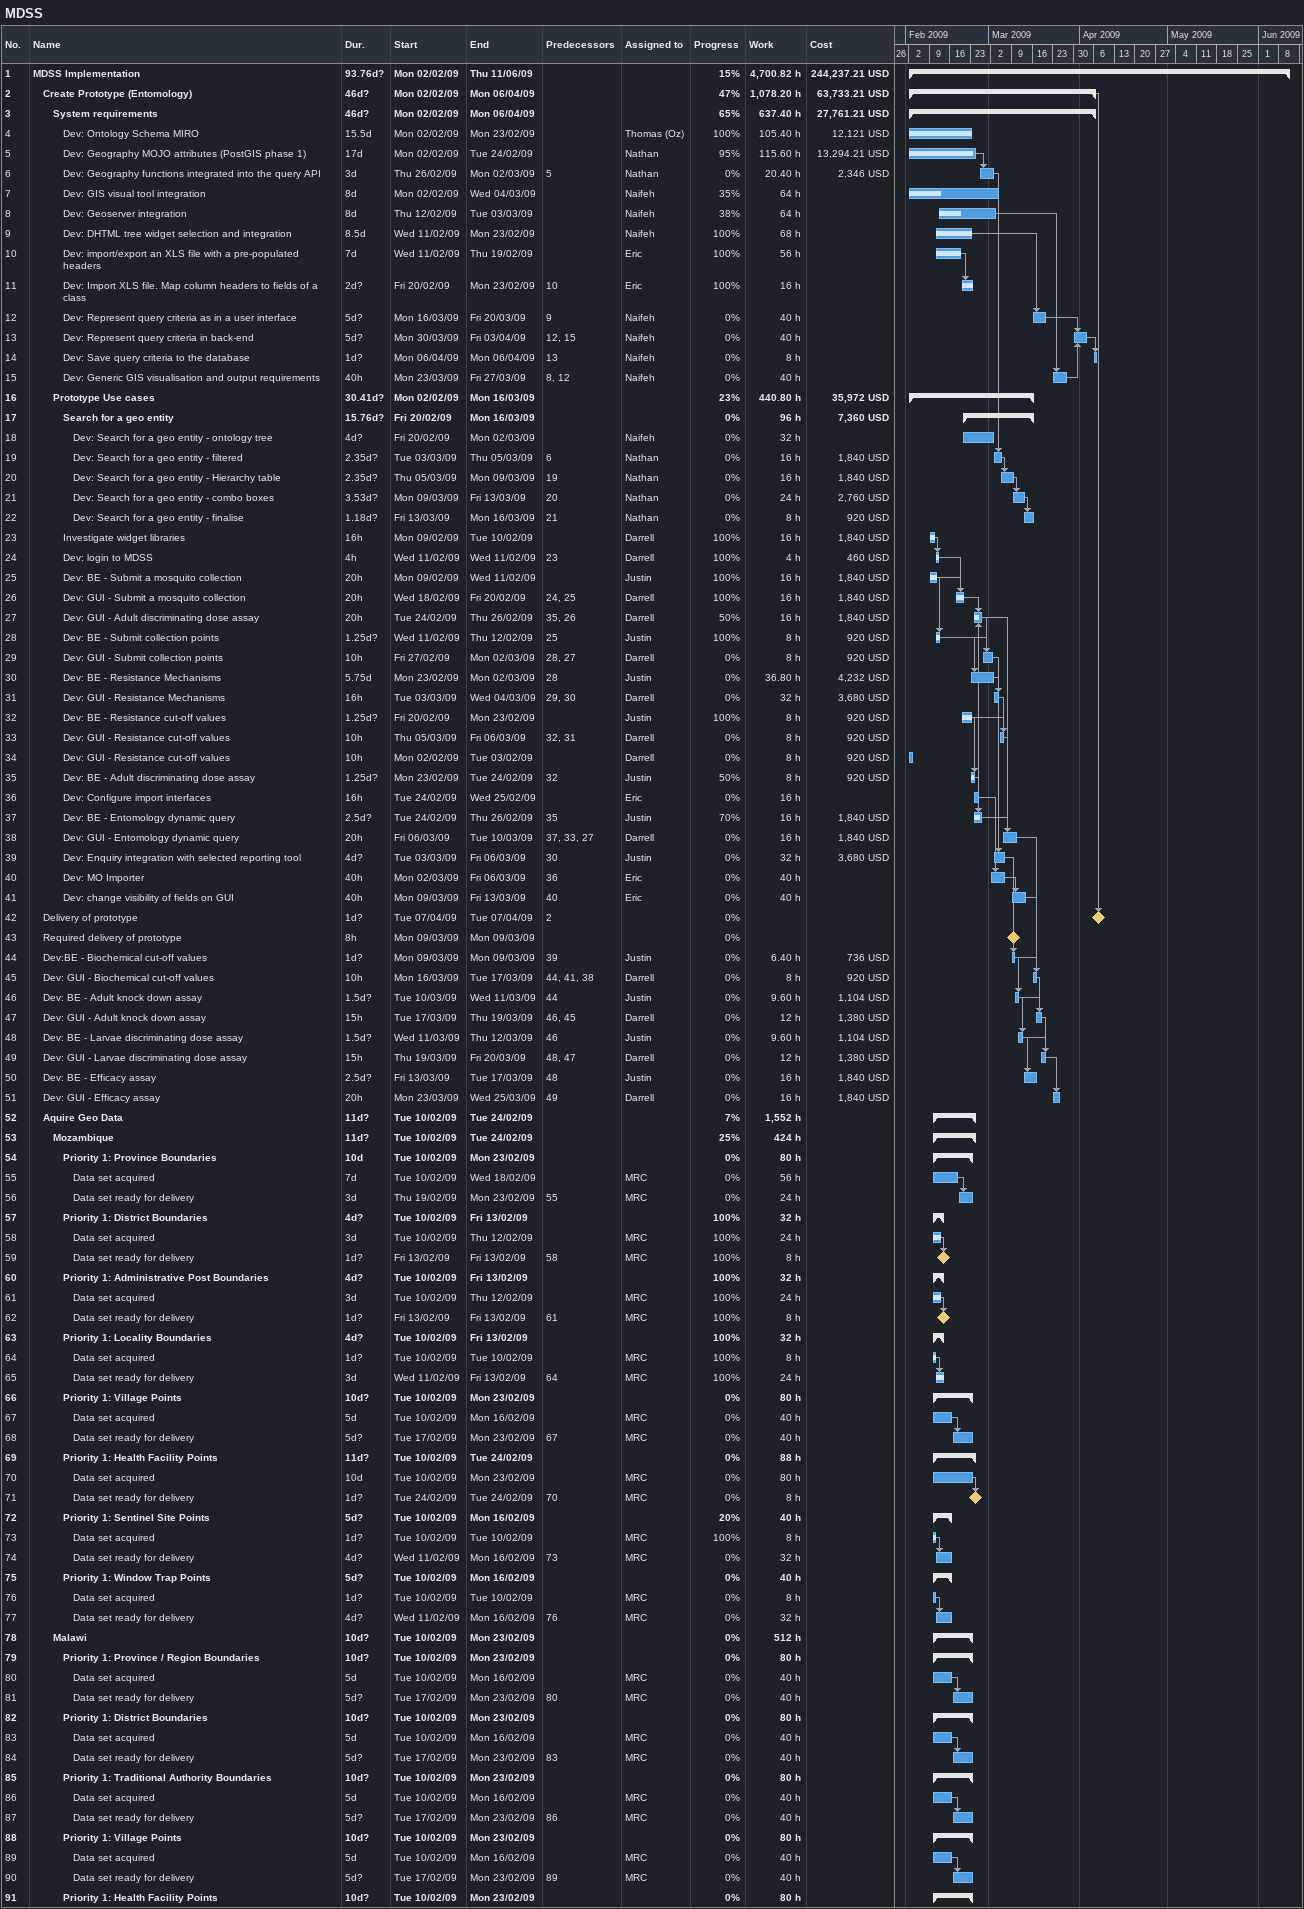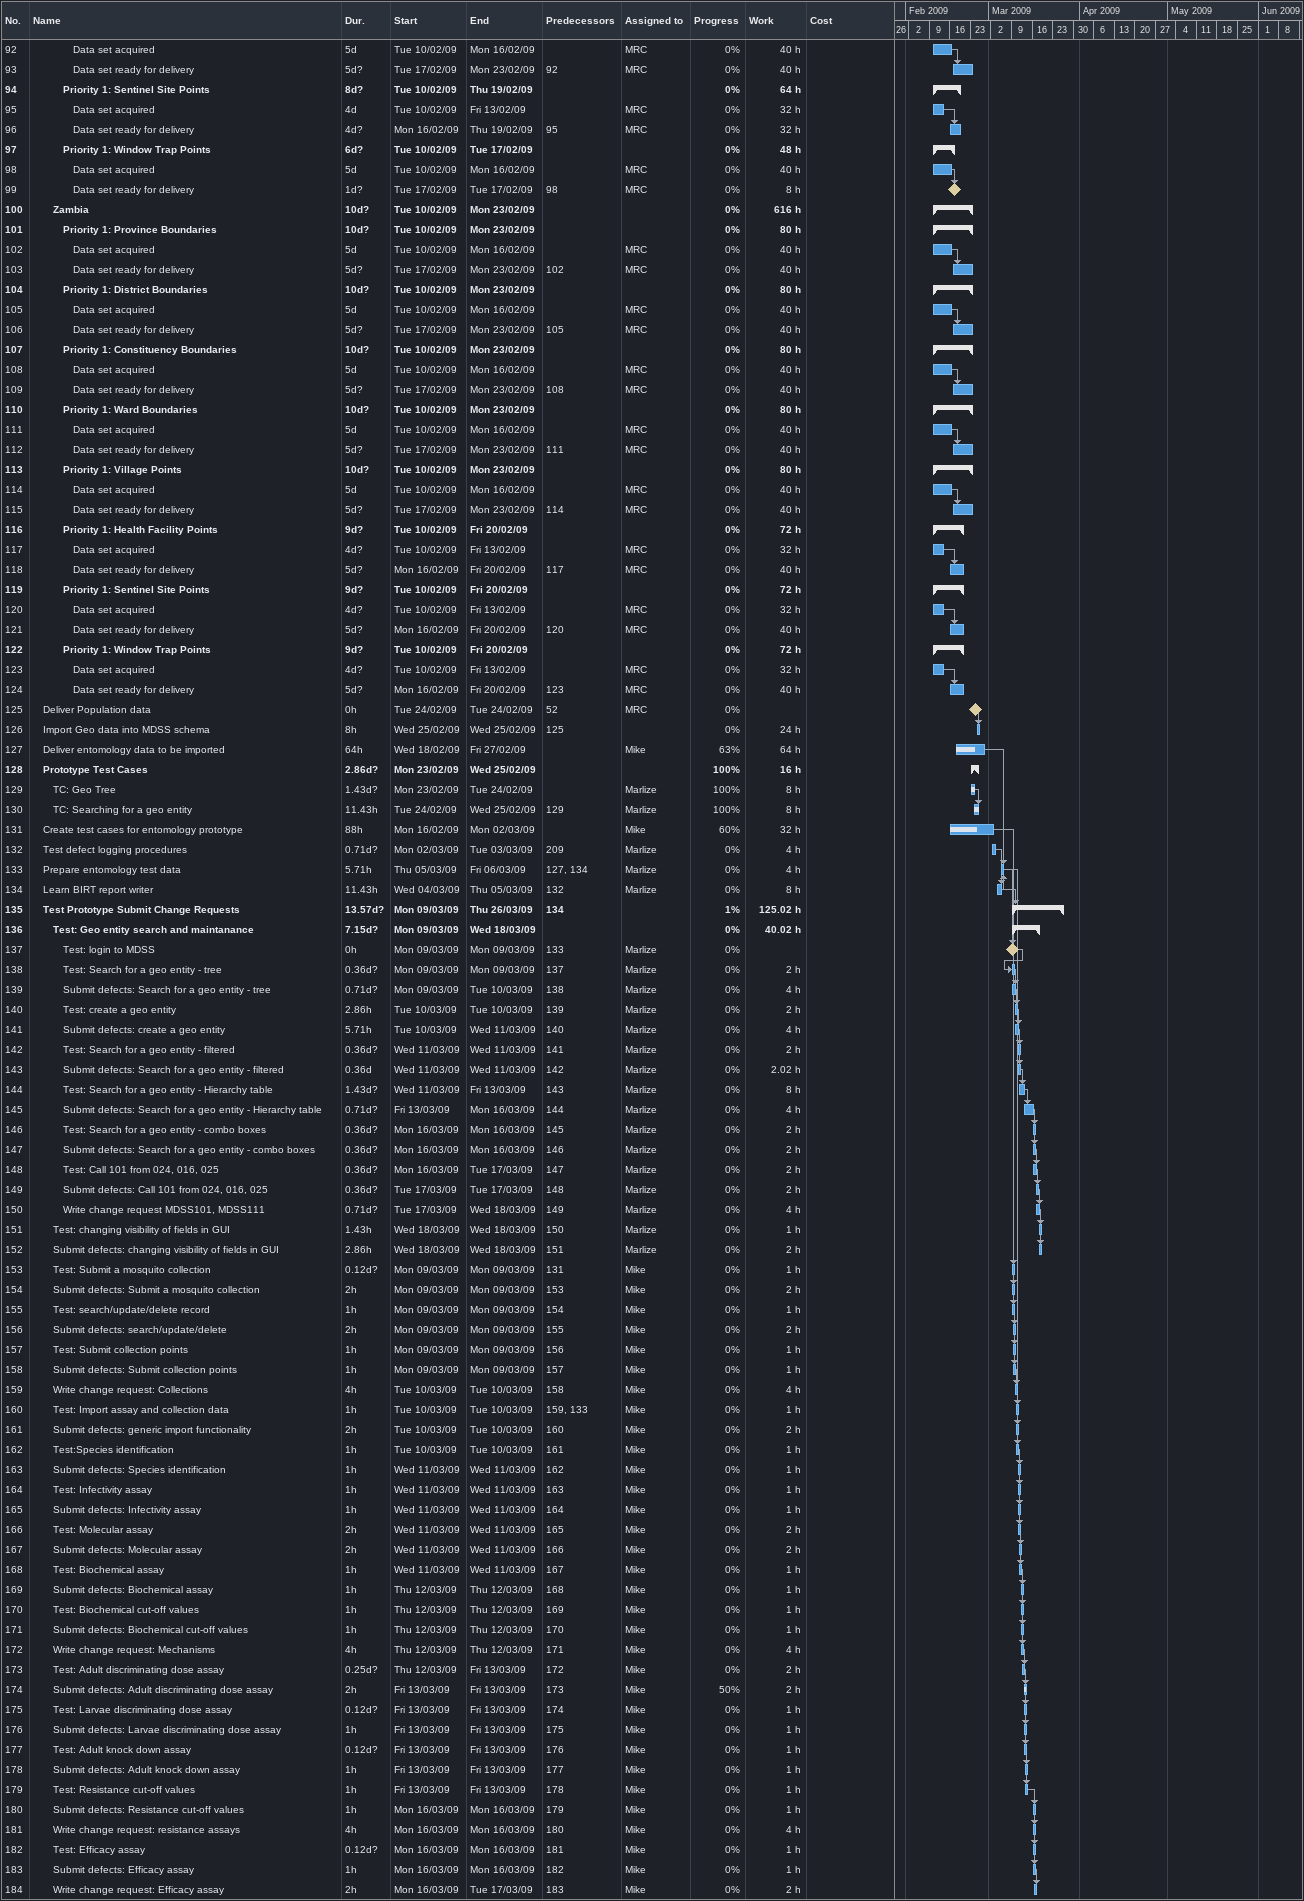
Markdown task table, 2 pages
MDSS

| ID | Level | Task | Duration | Start | Finish | Predecessors | Resources | % complete | Work (h) | Cost (USD) |
|---|---|---|---|---|---|---|---|---|---|---|
| 1 | 1 | **MDSS Implementation** | 93.76d? | 2009-02-02 | 2009-06-11 |  |  | 15 | 4700.82 | 244237.21 |
| 2 | 2 | **Create Prototype (Entomology)** | 46d? | 2009-02-02 | 2009-04-06 |  |  | 47 | 1078.20 | 63733.21 |
| 3 | 3 | **System requirements** | 46d? | 2009-02-02 | 2009-04-06 |  |  | 65 | 637.40 | 27761.21 |
| 4 | 4 | Dev: Ontology Schema MIRO | 15.5d | 2009-02-02 | 2009-02-23 |  | Thomas (Oz) | 100 | 105.40 | 12121 |
| 5 | 4 | Dev: Geography MOJO attributes (PostGIS phase 1) | 17d | 2009-02-02 | 2009-02-24 |  | Nathan | 95 | 115.60 | 13294.21 |
| 6 | 4 | Dev: Geography functions integrated into the query API | 3d | 2009-02-26 | 2009-03-02 | 5 | Nathan | 0 | 20.40 | 2346 |
| 7 | 4 | Dev: GIS visual tool integration | 8d | 2009-02-02 | 2009-03-04 |  | Naifeh | 35 | 64 |  |
| 8 | 4 | Dev: Geoserver integration | 8d | 2009-02-12 | 2009-03-03 |  | Naifeh | 38 | 64 |  |
| 9 | 4 | Dev: DHTML tree widget selection and integration | 8.5d | 2009-02-11 | 2009-02-23 |  | Naifeh | 100 | 68 |  |
| 10 | 4 | Dev: import/export an XLS file with a pre-populated headers | 7d | 2009-02-11 | 2009-02-19 |  | Eric | 100 | 56 |  |
| 11 | 4 | Dev: Import XLS file. Map column headers to fields of a class | 2d? | 2009-02-20 | 2009-02-23 | 10 | Eric | 100 | 16 |  |
| 12 | 4 | Dev: Represent query criteria as in a user interface | 5d? | 2009-03-16 | 2009-03-20 | 9 | Naifeh | 0 | 40 |  |
| 13 | 4 | Dev: Represent query criteria in back-end | 5d? | 2009-03-30 | 2009-04-03 | 12, 15 | Naifeh | 0 | 40 |  |
| 14 | 4 | Dev: Save query criteria to the database | 1d? | 2009-04-06 | 2009-04-06 | 13 | Naifeh | 0 | 8 |  |
| 15 | 4 | Dev: Generic GIS visualisation and output requirements | 40h | 2009-03-23 | 2009-03-27 | 8, 12 | Naifeh | 0 | 40 |  |
| 16 | 3 | **Prototype Use cases** | 30.41d? | 2009-02-02 | 2009-03-16 |  |  | 23 | 440.80 | 35972 |
| 17 | 4 | **Search for a geo entity** | 15.76d? | 2009-02-20 | 2009-03-16 |  |  | 0 | 96 | 7360 |
| 18 | 5 | Dev: Search for a geo entity - ontology tree | 4d? | 2009-02-20 | 2009-03-02 |  | Naifeh | 0 | 32 |  |
| 19 | 5 | Dev: Search for a geo entity - filtered | 2.35d? | 2009-03-03 | 2009-03-05 | 6 | Nathan | 0 | 16 | 1840 |
| 20 | 5 | Dev: Search for a geo entity - Hierarchy table | 2.35d? | 2009-03-05 | 2009-03-09 | 19 | Nathan | 0 | 16 | 1840 |
| 21 | 5 | Dev: Search for a geo entity - combo boxes | 3.53d? | 2009-03-09 | 2009-03-13 | 20 | Nathan | 0 | 24 | 2760 |
| 22 | 5 | Dev: Search for a geo entity - finalise | 1.18d? | 2009-03-13 | 2009-03-16 | 21 | Nathan | 0 | 8 | 920 |
| 23 | 4 | Investigate widget libraries | 16h | 2009-02-09 | 2009-02-10 |  | Darrell | 100 | 16 | 1840 |
| 24 | 4 | Dev: login to MDSS | 4h | 2009-02-11 | 2009-02-11 | 23 | Darrell | 100 | 4 | 460 |
| 25 | 4 | Dev: BE - Submit a mosquito collection | 20h | 2009-02-09 | 2009-02-11 |  | Justin | 100 | 16 | 1840 |
| 26 | 4 | Dev: GUI - Submit a mosquito collection | 20h | 2009-02-18 | 2009-02-20 | 24, 25 | Darrell | 100 | 16 | 1840 |
| 27 | 4 | Dev: GUI - Adult discriminating dose assay | 20h | 2009-02-24 | 2009-02-26 | 35, 26 | Darrell | 50 | 16 | 1840 |
| 28 | 4 | Dev: BE - Submit collection points | 1.25d? | 2009-02-11 | 2009-02-12 | 25 | Justin | 100 | 8 | 920 |
| 29 | 4 | Dev: GUI - Submit collection points | 10h | 2009-02-27 | 2009-03-02 | 28, 27 | Darrell | 0 | 8 | 920 |
| 30 | 4 | Dev: BE - Resistance Mechanisms | 5.75d | 2009-02-23 | 2009-03-02 | 28 | Justin | 0 | 36.80 | 4232 |
| 31 | 4 | Dev: GUI - Resistance Mechanisms | 16h | 2009-03-03 | 2009-03-04 | 29, 30 | Darrell | 0 | 32 | 3680 |
| 32 | 4 | Dev: BE - Resistance cut-off values | 1.25d? | 2009-02-20 | 2009-02-23 |  | Justin | 100 | 8 | 920 |
| 33 | 4 | Dev: GUI - Resistance cut-off values | 10h | 2009-03-05 | 2009-03-06 | 32, 31 | Darrell | 0 | 8 | 920 |
| 34 | 4 | Dev: GUI - Resistance cut-off values | 10h | 2009-02-02 | 2009-02-03 |  | Darrell | 0 | 8 | 920 |
| 35 | 4 | Dev: BE - Adult discriminating dose assay | 1.25d? | 2009-02-23 | 2009-02-24 | 32 | Justin | 50 | 8 | 920 |
| 36 | 4 | Dev: Configure import interfaces | 16h | 2009-02-24 | 2009-02-25 |  | Eric | 0 | 16 |  |
| 37 | 4 | Dev: BE - Entomology dynamic query | 2.5d? | 2009-02-24 | 2009-02-26 | 35 | Justin | 70 | 16 | 1840 |
| 38 | 4 | Dev: GUI - Entomology dynamic query | 20h | 2009-03-06 | 2009-03-10 | 37, 33, 27 | Darrell | 0 | 16 | 1840 |
| 39 | 4 | Dev: Enquiry integration with selected reporting tool | 4d? | 2009-03-03 | 2009-03-06 | 30 | Justin | 0 | 32 | 3680 |
| 40 | 4 | Dev: MO Importer | 40h | 2009-03-02 | 2009-03-06 | 36 | Eric | 0 | 40 |  |
| 41 | 4 | Dev: change visibility of fields on GUI | 40h | 2009-03-09 | 2009-03-13 | 40 | Eric | 0 | 40 |  |
| 42 | 2 | Delivery of prototype | 1d? | 2009-04-07 | 2009-04-07 | 2 |  | 0 |  |  |
| 43 | 2 | Required delivery of prototype | 8h | 2009-03-09 | 2009-03-09 |  |  | 0 |  |  |
| 44 | 2 | Dev:BE - Biochemical cut-off values | 1d? | 2009-03-09 | 2009-03-09 | 39 | Justin | 0 | 6.40 | 736 |
| 45 | 2 | Dev: GUI - Biochemical cut-off values | 10h | 2009-03-16 | 2009-03-17 | 44, 41, 38 | Darrell | 0 | 8 | 920 |
| 46 | 2 | Dev: BE - Adult knock down assay | 1.5d? | 2009-03-10 | 2009-03-11 | 44 | Justin | 0 | 9.60 | 1104 |
| 47 | 2 | Dev: GUI - Adult knock down assay | 15h | 2009-03-17 | 2009-03-19 | 46, 45 | Darrell | 0 | 12 | 1380 |
| 48 | 2 | Dev: BE - Larvae discriminating dose assay | 1.5d? | 2009-03-11 | 2009-03-12 | 46 | Justin | 0 | 9.60 | 1104 |
| 49 | 2 | Dev: GUI - Larvae discriminating dose assay | 15h | 2009-03-19 | 2009-03-20 | 48, 47 | Darrell | 0 | 12 | 1380 |
| 50 | 2 | Dev: BE - Efficacy assay | 2.5d? | 2009-03-13 | 2009-03-17 | 48 | Justin | 0 | 16 | 1840 |
| 51 | 2 | Dev: GUI - Efficacy assay | 20h | 2009-03-23 | 2009-03-25 | 49 | Darrell | 0 | 16 | 1840 |
| 52 | 2 | **Aquire Geo Data** | 11d? | 2009-02-10 | 2009-02-24 |  |  | 7 | 1552 |  |
| 53 | 3 | **Mozambique** | 11d? | 2009-02-10 | 2009-02-24 |  |  | 25 | 424 |  |
| 54 | 4 | **Priority 1: Province Boundaries** | 10d | 2009-02-10 | 2009-02-23 |  |  | 0 | 80 |  |
| 55 | 5 | Data set acquired | 7d | 2009-02-10 | 2009-02-18 |  | MRC | 0 | 56 |  |
| 56 | 5 | Data set ready for delivery | 3d | 2009-02-19 | 2009-02-23 | 55 | MRC | 0 | 24 |  |
| 57 | 4 | **Priority 1: District Boundaries** | 4d? | 2009-02-10 | 2009-02-13 |  |  | 100 | 32 |  |
| 58 | 5 | Data set acquired | 3d | 2009-02-10 | 2009-02-12 |  | MRC | 100 | 24 |  |
| 59 | 5 | Data set ready for delivery | 1d? | 2009-02-13 | 2009-02-13 | 58 | MRC | 100 | 8 |  |
| 60 | 4 | **Priority 1: Administrative Post Boundaries** | 4d? | 2009-02-10 | 2009-02-13 |  |  | 100 | 32 |  |
| 61 | 5 | Data set acquired | 3d | 2009-02-10 | 2009-02-12 |  | MRC | 100 | 24 |  |
| 62 | 5 | Data set ready for delivery | 1d? | 2009-02-13 | 2009-02-13 | 61 | MRC | 100 | 8 |  |
| 63 | 4 | **Priority 1: Locality Boundaries** | 4d? | 2009-02-10 | 2009-02-13 |  |  | 100 | 32 |  |
| 64 | 5 | Data set acquired | 1d? | 2009-02-10 | 2009-02-10 |  | MRC | 100 | 8 |  |
| 65 | 5 | Data set ready for delivery | 3d | 2009-02-11 | 2009-02-13 | 64 | MRC | 100 | 24 |  |
| 66 | 4 | **Priority 1: Village Points** | 10d? | 2009-02-10 | 2009-02-23 |  |  | 0 | 80 |  |
| 67 | 5 | Data set acquired | 5d | 2009-02-10 | 2009-02-16 |  | MRC | 0 | 40 |  |
| 68 | 5 | Data set ready for delivery | 5d? | 2009-02-17 | 2009-02-23 | 67 | MRC | 0 | 40 |  |
| 69 | 4 | **Priority 1: Health Facility Points** | 11d? | 2009-02-10 | 2009-02-24 |  |  | 0 | 88 |  |
| 70 | 5 | Data set acquired | 10d | 2009-02-10 | 2009-02-23 |  | MRC | 0 | 80 |  |
| 71 | 5 | Data set ready for delivery | 1d? | 2009-02-24 | 2009-02-24 | 70 | MRC | 0 | 8 |  |
| 72 | 4 | **Priority 1: Sentinel Site Points** | 5d? | 2009-02-10 | 2009-02-16 |  |  | 20 | 40 |  |
| 73 | 5 | Data set acquired | 1d? | 2009-02-10 | 2009-02-10 |  | MRC | 100 | 8 |  |
| 74 | 5 | Data set ready for delivery | 4d? | 2009-02-11 | 2009-02-16 | 73 | MRC | 0 | 32 |  |
| 75 | 4 | **Priority 1: Window Trap Points** | 5d? | 2009-02-10 | 2009-02-16 |  |  | 0 | 40 |  |
| 76 | 5 | Data set acquired | 1d? | 2009-02-10 | 2009-02-10 |  | MRC | 0 | 8 |  |
| 77 | 5 | Data set ready for delivery | 4d? | 2009-02-11 | 2009-02-16 | 76 | MRC | 0 | 32 |  |
| 78 | 3 | **Malawi** | 10d? | 2009-02-10 | 2009-02-23 |  |  | 0 | 512 |  |
| 79 | 4 | **Priority 1: Province / Region Boundaries** | 10d? | 2009-02-10 | 2009-02-23 |  |  | 0 | 80 |  |
| 80 | 5 | Data set acquired | 5d | 2009-02-10 | 2009-02-16 |  | MRC | 0 | 40 |  |
| 81 | 5 | Data set ready for delivery | 5d? | 2009-02-17 | 2009-02-23 | 80 | MRC | 0 | 40 |  |
| 82 | 4 | **Priority 1: District Boundaries** | 10d? | 2009-02-10 | 2009-02-23 |  |  | 0 | 80 |  |
| 83 | 5 | Data set acquired | 5d | 2009-02-10 | 2009-02-16 |  | MRC | 0 | 40 |  |
| 84 | 5 | Data set ready for delivery | 5d? | 2009-02-17 | 2009-02-23 | 83 | MRC | 0 | 40 |  |
| 85 | 4 | **Priority 1: Traditional Authority Boundaries** | 10d? | 2009-02-10 | 2009-02-23 |  |  | 0 | 80 |  |
| 86 | 5 | Data set acquired | 5d | 2009-02-10 | 2009-02-16 |  | MRC | 0 | 40 |  |
| 87 | 5 | Data set ready for delivery | 5d? | 2009-02-17 | 2009-02-23 | 86 | MRC | 0 | 40 |  |
| 88 | 4 | **Priority 1: Village Points** | 10d? | 2009-02-10 | 2009-02-23 |  |  | 0 | 80 |  |
| 89 | 5 | Data set acquired | 5d | 2009-02-10 | 2009-02-16 |  | MRC | 0 | 40 |  |
| 90 | 5 | Data set ready for delivery | 5d? | 2009-02-17 | 2009-02-23 | 89 | MRC | 0 | 40 |  |
| 91 | 4 | **Priority 1: Health Facility Points** | 10d? | 2009-02-10 | 2009-02-23 |  |  | 0 | 80 |  |
| 92 | 5 | Data set acquired | 5d | 2009-02-10 | 2009-02-16 |  | MRC | 0 | 40 |  |
| 93 | 5 | Data set ready for delivery | 5d? | 2009-02-17 | 2009-02-23 | 92 | MRC | 0 | 40 |  |
| 94 | 4 | **Priority 1: Sentinel Site Points** | 8d? | 2009-02-10 | 2009-02-19 |  |  | 0 | 64 |  |
| 95 | 5 | Data set acquired | 4d | 2009-02-10 | 2009-02-13 |  | MRC | 0 | 32 |  |
| 96 | 5 | Data set ready for delivery | 4d? | 2009-02-16 | 2009-02-19 | 95 | MRC | 0 | 32 |  |
| 97 | 4 | **Priority 1: Window Trap Points** | 6d? | 2009-02-10 | 2009-02-17 |  |  | 0 | 48 |  |
| 98 | 5 | Data set acquired | 5d | 2009-02-10 | 2009-02-16 |  | MRC | 0 | 40 |  |
| 99 | 5 | Data set ready for delivery | 1d? | 2009-02-17 | 2009-02-17 | 98 | MRC | 0 | 8 |  |
| 100 | 3 | **Zambia** | 10d? | 2009-02-10 | 2009-02-23 |  |  | 0 | 616 |  |
| 101 | 4 | **Priority 1: Province Boundaries** | 10d? | 2009-02-10 | 2009-02-23 |  |  | 0 | 80 |  |
| 102 | 5 | Data set acquired | 5d | 2009-02-10 | 2009-02-16 |  | MRC | 0 | 40 |  |
| 103 | 5 | Data set ready for delivery | 5d? | 2009-02-17 | 2009-02-23 | 102 | MRC | 0 | 40 |  |
| 104 | 4 | **Priority 1: District Boundaries** | 10d? | 2009-02-10 | 2009-02-23 |  |  | 0 | 80 |  |
| 105 | 5 | Data set acquired | 5d | 2009-02-10 | 2009-02-16 |  | MRC | 0 | 40 |  |
| 106 | 5 | Data set ready for delivery | 5d? | 2009-02-17 | 2009-02-23 | 105 | MRC | 0 | 40 |  |
| 107 | 4 | **Priority 1: Constituency Boundaries** | 10d? | 2009-02-10 | 2009-02-23 |  |  | 0 | 80 |  |
| 108 | 5 | Data set acquired | 5d | 2009-02-10 | 2009-02-16 |  | MRC | 0 | 40 |  |
| 109 | 5 | Data set ready for delivery | 5d? | 2009-02-17 | 2009-02-23 | 108 | MRC | 0 | 40 |  |
| 110 | 4 | **Priority 1: Ward Boundaries** | 10d? | 2009-02-10 | 2009-02-23 |  |  | 0 | 80 |  |
| 111 | 5 | Data set acquired | 5d | 2009-02-10 | 2009-02-16 |  | MRC | 0 | 40 |  |
| 112 | 5 | Data set ready for delivery | 5d? | 2009-02-17 | 2009-02-23 | 111 | MRC | 0 | 40 |  |
| 113 | 4 | **Priority 1: Village Points** | 10d? | 2009-02-10 | 2009-02-23 |  |  | 0 | 80 |  |
| 114 | 5 | Data set acquired | 5d | 2009-02-10 | 2009-02-16 |  | MRC | 0 | 40 |  |
| 115 | 5 | Data set ready for delivery | 5d? | 2009-02-17 | 2009-02-23 | 114 | MRC | 0 | 40 |  |
| 116 | 4 | **Priority 1: Health Facility Points** | 9d? | 2009-02-10 | 2009-02-20 |  |  | 0 | 72 |  |
| 117 | 5 | Data set acquired | 4d? | 2009-02-10 | 2009-02-13 |  | MRC | 0 | 32 |  |
| 118 | 5 | Data set ready for delivery | 5d? | 2009-02-16 | 2009-02-20 | 117 | MRC | 0 | 40 |  |
| 119 | 4 | **Priority 1: Sentinel Site Points** | 9d? | 2009-02-10 | 2009-02-20 |  |  | 0 | 72 |  |
| 120 | 5 | Data set acquired | 4d? | 2009-02-10 | 2009-02-13 |  | MRC | 0 | 32 |  |
| 121 | 5 | Data set ready for delivery | 5d? | 2009-02-16 | 2009-02-20 | 120 | MRC | 0 | 40 |  |
| 122 | 4 | **Priority 1: Window Trap Points** | 9d? | 2009-02-10 | 2009-02-20 |  |  | 0 | 72 |  |
| 123 | 5 | Data set acquired | 4d? | 2009-02-10 | 2009-02-13 |  | MRC | 0 | 32 |  |
| 124 | 5 | Data set ready for delivery | 5d? | 2009-02-16 | 2009-02-20 | 123 | MRC | 0 | 40 |  |
| 125 | 2 | Deliver Population data | 0h | 2009-02-24 | 2009-02-24 | 52 | MRC | 0 |  |  |
| 126 | 2 | Import Geo data into MDSS schema | 8h | 2009-02-25 | 2009-02-25 | 125 |  | 0 | 24 |  |
| 127 | 2 | Deliver entomology data to be imported | 64h | 2009-02-18 | 2009-02-27 |  | Mike | 63 | 64 |  |
| 128 | 2 | **Prototype Test Cases** | 2.86d? | 2009-02-23 | 2009-02-25 |  |  | 100 | 16 |  |
| 129 | 3 | TC: Geo Tree | 1.43d? | 2009-02-23 | 2009-02-24 |  | Marlize | 100 | 8 |  |
| 130 | 3 | TC: Searching for a geo entity | 11.43h | 2009-02-24 | 2009-02-25 | 129 | Marlize | 100 | 8 |  |
| 131 | 2 | Create test cases for entomology prototype | 88h | 2009-02-16 | 2009-03-02 |  | Mike | 60 | 32 |  |
| 132 | 2 | Test defect logging procedures | 0.71d? | 2009-03-02 | 2009-03-03 | 209 | Marlize | 0 | 4 |  |
| 133 | 2 | Prepare entomology test data | 5.71h | 2009-03-05 | 2009-03-06 | 127, 134 | Marlize | 0 | 4 |  |
| 134 | 2 | Learn BIRT report writer | 11.43h | 2009-03-04 | 2009-03-05 | 132 | Marlize | 0 | 8 |  |
| 135 | 2 | **Test Prototype Submit Change Requests** | 13.57d? | 2009-03-09 | 2009-03-26 | 134 |  | 1 | 125.02 |  |
| 136 | 3 | **Test: Geo entity search and maintanance** | 7.15d? | 2009-03-09 | 2009-03-18 |  |  | 0 | 40.02 |  |
| 137 | 4 | Test: login to MDSS | 0h | 2009-03-09 | 2009-03-09 | 133 | Marlize | 0 |  |  |
| 138 | 4 | Test: Search for a geo entity - tree | 0.36d? | 2009-03-09 | 2009-03-09 | 137 | Marlize | 0 | 2 |  |
| 139 | 4 | Submit defects: Search for a geo entity - tree | 0.71d? | 2009-03-09 | 2009-03-10 | 138 | Marlize | 0 | 4 |  |
| 140 | 4 | Test: create a geo entity | 2.86h | 2009-03-10 | 2009-03-10 | 139 | Marlize | 0 | 2 |  |
| 141 | 4 | Submit defects: create a geo entity | 5.71h | 2009-03-10 | 2009-03-11 | 140 | Marlize | 0 | 4 |  |
| 142 | 4 | Test: Search for a geo entity - filtered | 0.36d? | 2009-03-11 | 2009-03-11 | 141 | Marlize | 0 | 2 |  |
| 143 | 4 | Submit defects: Search for a geo entity - filtered | 0.36d | 2009-03-11 | 2009-03-11 | 142 | Marlize | 0 | 2.02 |  |
| 144 | 4 | Test: Search for a geo entity - Hierarchy table | 1.43d? | 2009-03-11 | 2009-03-13 | 143 | Marlize | 0 | 8 |  |
| 145 | 4 | Submit defects: Search for a geo entity - Hierarchy table | 0.71d? | 2009-03-13 | 2009-03-16 | 144 | Marlize | 0 | 4 |  |
| 146 | 4 | Test: Search for a geo entity - combo boxes | 0.36d? | 2009-03-16 | 2009-03-16 | 145 | Marlize | 0 | 2 |  |
| 147 | 4 | Submit defects: Search for a geo entity - combo boxes | 0.36d? | 2009-03-16 | 2009-03-16 | 146 | Marlize | 0 | 2 |  |
| 148 | 4 | Test: Call 101 from 024, 016, 025 | 0.36d? | 2009-03-16 | 2009-03-17 | 147 | Marlize | 0 | 2 |  |
| 149 | 4 | Submit defects: Call 101 from 024, 016, 025 | 0.36d? | 2009-03-17 | 2009-03-17 | 148 | Marlize | 0 | 2 |  |
| 150 | 4 | Write change request MDSS101, MDSS111 | 0.71d? | 2009-03-17 | 2009-03-18 | 149 | Marlize | 0 | 4 |  |
| 151 | 3 | Test: changing visibility of fields in GUI | 1.43h | 2009-03-18 | 2009-03-18 | 150 | Marlize | 0 | 1 |  |
| 152 | 3 | Submit defects: changing visibility of fields in GUI | 2.86h | 2009-03-18 | 2009-03-18 | 151 | Marlize | 0 | 2 |  |
| 153 | 3 | Test: Submit a mosquito collection | 0.12d? | 2009-03-09 | 2009-03-09 | 131 | Mike | 0 | 1 |  |
| 154 | 3 | Submit defects: Submit a mosquito collection | 2h | 2009-03-09 | 2009-03-09 | 153 | Mike | 0 | 2 |  |
| 155 | 3 | Test: search/update/delete record | 1h | 2009-03-09 | 2009-03-09 | 154 | Mike | 0 | 1 |  |
| 156 | 3 | Submit defects: search/update/delete | 2h | 2009-03-09 | 2009-03-09 | 155 | Mike | 0 | 2 |  |
| 157 | 3 | Test: Submit collection points | 1h | 2009-03-09 | 2009-03-09 | 156 | Mike | 0 | 1 |  |
| 158 | 3 | Submit defects: Submit collection points | 1h | 2009-03-09 | 2009-03-09 | 157 | Mike | 0 | 1 |  |
| 159 | 3 | Write change request: Collections | 4h | 2009-03-10 | 2009-03-10 | 158 | Mike | 0 | 4 |  |
| 160 | 3 | Test: Import assay and collection data | 1h | 2009-03-10 | 2009-03-10 | 159, 133 | Mike | 0 | 1 |  |
| 161 | 3 | Submit defects: generic import functionality | 2h | 2009-03-10 | 2009-03-10 | 160 | Mike | 0 | 2 |  |
| 162 | 3 | Test:Species identification | 1h | 2009-03-10 | 2009-03-10 | 161 | Mike | 0 | 1 |  |
| 163 | 3 | Submit defects: Species identification | 1h | 2009-03-11 | 2009-03-11 | 162 | Mike | 0 | 1 |  |
| 164 | 3 | Test: Infectivity assay | 1h | 2009-03-11 | 2009-03-11 | 163 | Mike | 0 | 1 |  |
| 165 | 3 | Submit defects: Infectivity assay | 1h | 2009-03-11 | 2009-03-11 | 164 | Mike | 0 | 1 |  |
| 166 | 3 | Test: Molecular assay | 2h | 2009-03-11 | 2009-03-11 | 165 | Mike | 0 | 2 |  |
| 167 | 3 | Submit defects: Molecular assay | 2h | 2009-03-11 | 2009-03-11 | 166 | Mike | 0 | 2 |  |
| 168 | 3 | Test: Biochemical assay | 1h | 2009-03-11 | 2009-03-11 | 167 | Mike | 0 | 1 |  |
| 169 | 3 | Submit defects: Biochemical assay | 1h | 2009-03-12 | 2009-03-12 | 168 | Mike | 0 | 1 |  |
| 170 | 3 | Test: Biochemical cut-off values | 1h | 2009-03-12 | 2009-03-12 | 169 | Mike | 0 | 1 |  |
| 171 | 3 | Submit defects: Biochemical cut-off values | 1h | 2009-03-12 | 2009-03-12 | 170 | Mike | 0 | 1 |  |
| 172 | 3 | Write change request: Mechanisms | 4h | 2009-03-12 | 2009-03-12 | 171 | Mike | 0 | 4 |  |
| 173 | 3 | Test: Adult discriminating dose assay | 0.25d? | 2009-03-12 | 2009-03-13 | 172 | Mike | 0 | 2 |  |
| 174 | 3 | Submit defects: Adult discriminating dose assay | 2h | 2009-03-13 | 2009-03-13 | 173 | Mike | 50 | 2 |  |
| 175 | 3 | Test: Larvae discriminating dose assay | 0.12d? | 2009-03-13 | 2009-03-13 | 174 | Mike | 0 | 1 |  |
| 176 | 3 | Submit defects: Larvae discriminating dose assay | 1h | 2009-03-13 | 2009-03-13 | 175 | Mike | 0 | 1 |  |
| 177 | 3 | Test: Adult knock down assay | 0.12d? | 2009-03-13 | 2009-03-13 | 176 | Mike | 0 | 1 |  |
| 178 | 3 | Submit defects: Adult knock down assay | 1h | 2009-03-13 | 2009-03-13 | 177 | Mike | 0 | 1 |  |
| 179 | 3 | Test: Resistance cut-off values | 1h | 2009-03-13 | 2009-03-13 | 178 | Mike | 0 | 1 |  |
| 180 | 3 | Submit defects: Resistance cut-off values | 1h | 2009-03-16 | 2009-03-16 | 179 | Mike | 0 | 1 |  |
| 181 | 3 | Write change request: resistance assays | 4h | 2009-03-16 | 2009-03-16 | 180 | Mike | 0 | 4 |  |
| 182 | 3 | Test: Efficacy assay | 0.12d? | 2009-03-16 | 2009-03-16 | 181 | Mike | 0 | 1 |  |
| 183 | 3 | Submit defects: Efficacy assay | 1h | 2009-03-16 | 2009-03-16 | 182 | Mike | 0 | 1 |  |
| 184 | 3 | Write change request: Efficacy assay | 2h | 2009-03-16 | 2009-03-17 | 183 | Mike | 0 | 2 |  |
